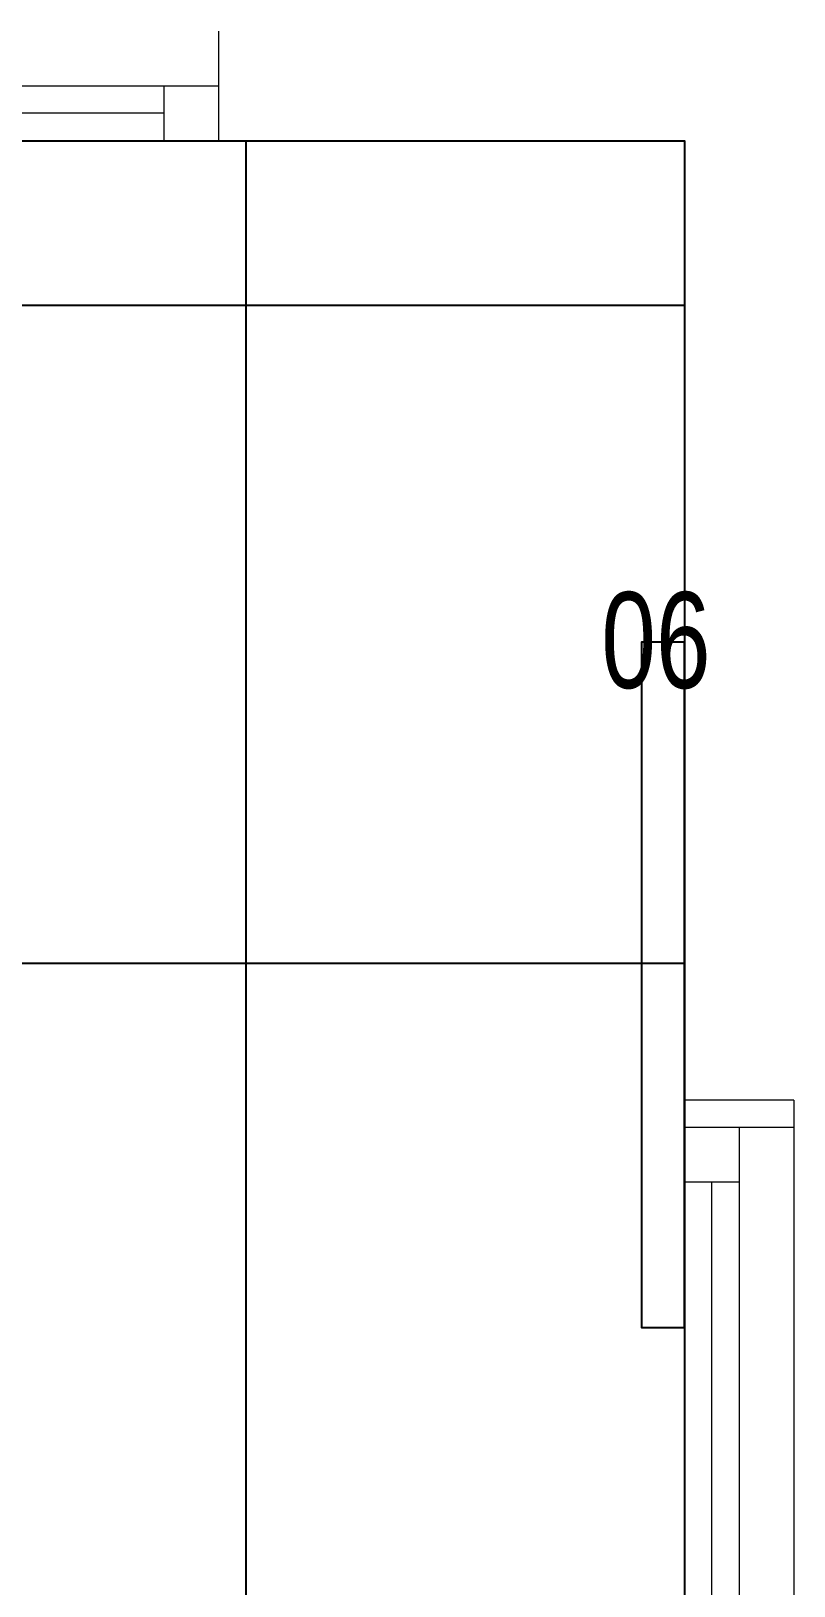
# Model space of a CAD drawing. Extents: x -12260 to 184725, y -29287 to 19916.
# Drawn here: x 13680 to 14376, y -4128 to -2710 of the extents above; entities that cross this region are included whole.
import ezdxf

# ---------------------------------------------------------------- set-up
doc = ezdxf.new("R2010")
doc.units = 0
doc.header["$LTSCALE"] = 0.25
doc.linetypes.add('DASHDOT', pattern=[25.4, 12.7, -6.35, 0, -6.35])
for name, color, linetype, lineweight in [('01-First Floor-FUR$0$72_EGR_EQP_TAG', 142, 'Continuous', 5), ('01-First Floor-FUR$0$Aluminum', 251, 'Continuous', 5), ('01-First Floor-FUR$0$LOADING', 253, 'Continuous', 5), ('01-First Floor-FUR$0$Walls', 251, 'Continuous', 5), ('E-LITE-CLNG-CNDT', 6, 'DASHDOT', 35)]:
    doc.layers.add(name, color=color, linetype=linetype, lineweight=lineweight)
doc.layers.add('01-First Floor-FUR$0$FALSE CEILING', color=251, linetype='Continuous')
doc.styles.add('01-First Floor-FUR$0$X3G_ENTITY_257CFD', font='swisscl.ttf', dxfattribs={"height": 200})

# ---------------------------------------------------------------- blocks, each defined once
blk = doc.blocks.new('01-First Floor-FUR$0$A$C37be4daf')
at = {"layer": '01-First Floor-FUR$0$Aluminum'}
for p, q in [((1416, 598.2), (216, 598.2)), ((241, 498.2), (241, 598.2)), ((291, 548.2), (291, 598.2)), ((1341, 548.2), (1341, 598.2)), ((1391, 498.2), (1391, 598.2)), ((291, 573.2), (1341, 573.2)), ((1391, 548.2), (241, 548.2)), ((1416, 498.2), (216, 498.2))]:
    blk.add_line(p, q, dxfattribs=at)
at = {"layer": '01-First Floor-FUR$0$Walls'}
for p, q in [((216, 498.2), (216, 598.2)), ((1416, 498.2), (1416, 598.2))]:
    blk.add_line(p, q, dxfattribs=at)
blk = doc.blocks.new('01-First Floor-FUR')
at = {"layer": '01-First Floor-FUR$0$Aluminum'}
for p, q in [((13850.9, -2710), (13850.9, -2810)), ((12700.9, -2760), (13850.9, -2760)), ((13800.9, -2760), (13800.9, -2810)), ((13800.9, -2785), (12750.9, -2785)), ((12675.9, -2810), (13875.9, -2810))]:
    blk.add_line(p, q, dxfattribs=at)
at = {"layer": '01-First Floor-FUR$0$FALSE CEILING', "linetype": 'Continuous'}
for p, q in [((13876, -7160), (13876, -2810)), ((10276, -2960), (14276, -2960)), ((10276, -3560), (14276, -3560))]:
    blk.add_line(p, q, dxfattribs=at)
at = {"layer": '01-First Floor-FUR$0$FALSE CEILING'}
blk.add_lwpolyline([(14276, -7160), (10276, -7160), (10276, -2810), (14276, -2810)], close=True, dxfattribs=at)
at = {"layer": '01-First Floor-FUR$0$FALSE CEILING', "elevation": -0.1}
blk.add_lwpolyline([(14276, -3267.2), (14236.9, -3267.2), (14236.9, -3892.3), (14276, -3892.3), (14276, -3267.2)], dxfattribs=at)
at = {"layer": '01-First Floor-FUR$0$LOADING', "elevation": -0.1}
blk.add_lwpolyline([(14276, -3267.2), (14236.9, -3267.2), (14236.9, -3892.3), (14276, -3892.3), (14276, -3267.2)], dxfattribs=at)
at = {"layer": '01-First Floor-FUR$0$Walls'}
for p, q in [((10276, -2810), (14276, -2810)), ((13875.9, -2810), (14275.9, -2810)), ((14276, -2810), (14276, -5760))]:
    blk.add_line(p, q, dxfattribs=at)
at = {"rotation": 90}
blk.add_blockref('01-First Floor-FUR$0$A$C37be4daf', (14874.2, -5101), dxfattribs=at)
at = {"layer": '01-First Floor-FUR$0$72_EGR_EQP_TAG', "insert": (14250.1, -3221.7, -0.1), "char_height": 87.47, "attachment_point": 2, "style": '01-First Floor-FUR$0$X3G_ENTITY_257CFD'}
blk.add_mtext('06', dxfattribs=at)

msp = doc.modelspace()

# ---------------------------------------------------------------- block references
at = {"layer": 'E-LITE-CLNG-CNDT'}
msp.add_blockref('01-First Floor-FUR', (0, 0), dxfattribs=at)

doc.saveas('drawing.dxf')
